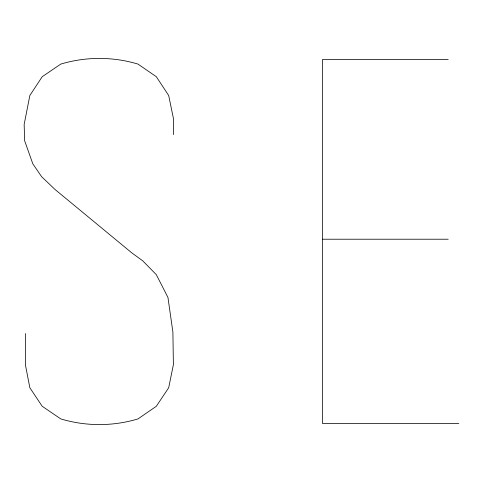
<?xml version="1.0" encoding="UTF-8"?>
<svg xmlns="http://www.w3.org/2000/svg" width="483" height="483" viewBox="0 0 483 483"><rect width="100%" height="100%" fill="white"/><g stroke="black" fill="none" stroke-linecap="round" stroke-linejoin="round"><path stroke-width="0.72" d="M448.212 59.385L322.626 59.385L322.626 423.615L458.85 423.615M322.626 239.218L448.212 239.218M173.385 134.606L173.385 118.275L168.688 95.507L156.311 76.706L137.993 64.088A134.316 134.316 0 0 0 60.78 64.088L42.214 76.706L29.843 95.507L24.15 124.463L24.645 140.788L32.814 163.803L41.598 176.669L55.086 189.535L131.811 252.881L142.702 260.802L156.311 274.658L167.945 297.419L172.896 332.062L173.385 364.725L168.688 387.74L156.311 406.294L137.993 418.912A134.316 134.316 0 0 1 60.78 418.912L42.214 406.294L29.843 387.74L25.388 364.725L25.388 333.548"/></g></svg>
